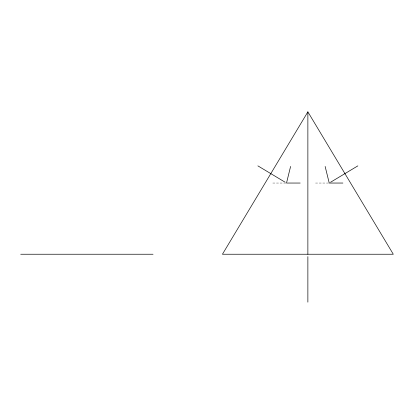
<?xml version="1.0" encoding="UTF-8"?>
<svg xmlns="http://www.w3.org/2000/svg" width="414" height="414" viewBox="0 0 414 414"><rect width="100%" height="100%" fill="white"/><g stroke="black" fill="none" stroke-linecap="round" stroke-linejoin="round"><path stroke-width="0.31" stroke-dasharray="2.07 1.55" d="M272.836 183.045L285.888 183.045M315.556 183.045L328.607 183.045"/><path stroke-width="0.62" d="M290.597 166.433L286.509 183.045L300.186 183.045M307.871 111.852L222.437 254.237L393.3 254.237L307.871 111.852L307.871 254.237M330.641 182.196L357.856 165.869M342.901 183.045L329.228 183.045L325.14 166.433M20.7 254.237L153.04 254.237M257.881 165.869L285.096 182.196M307.871 256.608L307.871 302.148"/></g></svg>
